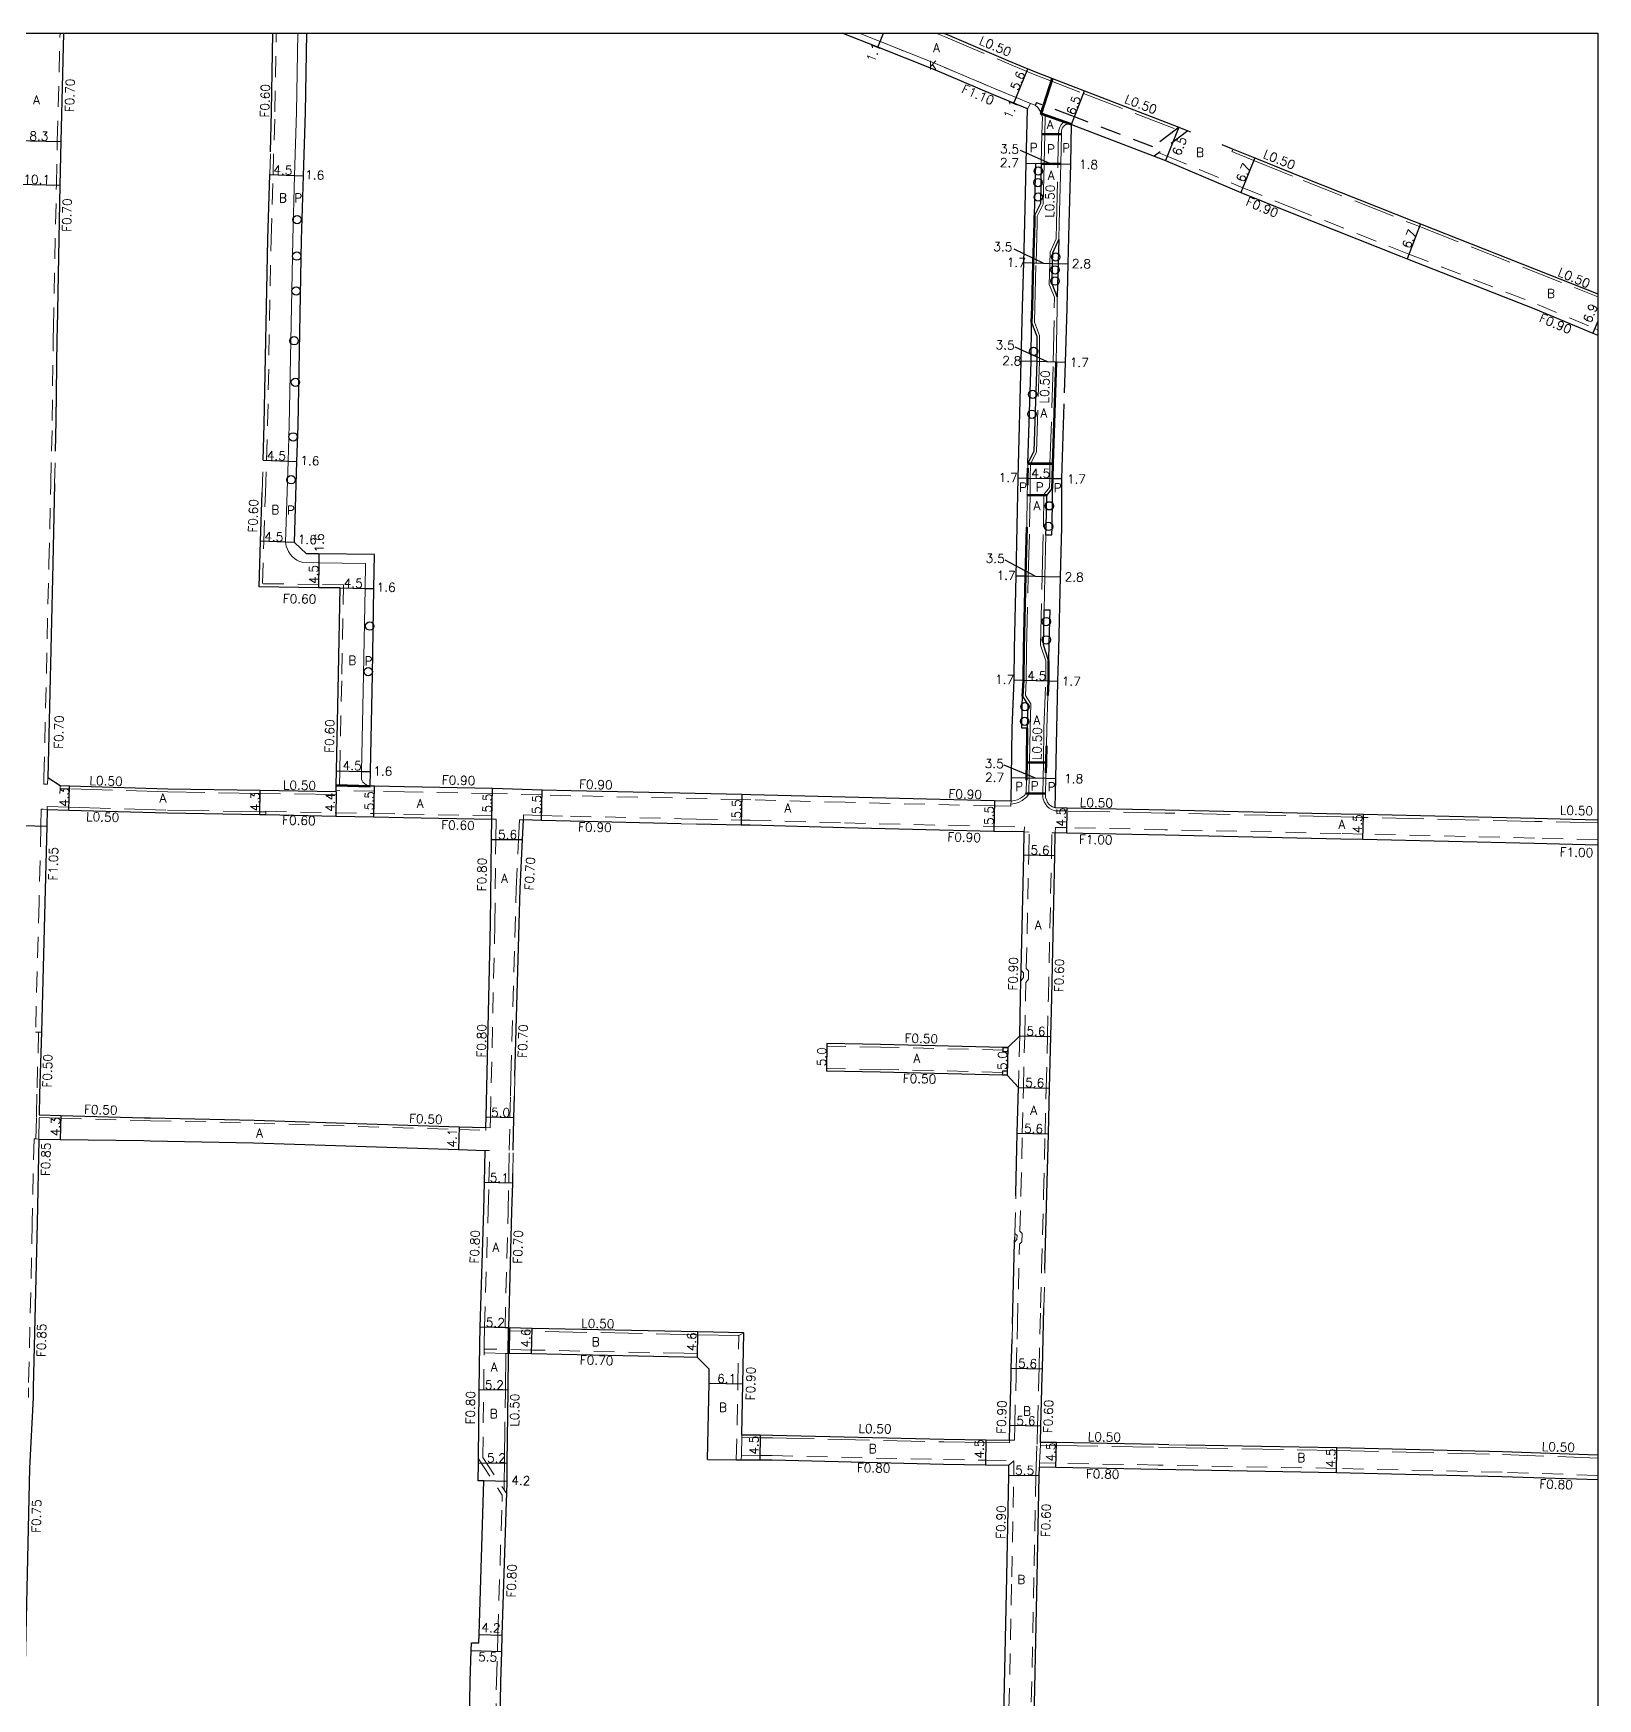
# Model space of a CAD drawing. Header units: metres. Extents: x -11200 to -10400, y -112200 to -111600.
# Drawn here: x -10681.9 to -10400, y -111900 to -111600 of the extents above; entities that cross this region are included whole.
import ezdxf

# ---------------------------------------------------------------- set-up
doc = ezdxf.new("R2010")
doc.units = ezdxf.units.M
doc.header["$LTSCALE"] = 2.5
for name, pattern in [('22320', [2.5, 1.5, -1]), ('2233000', [4, 3, -1]), ('51070', [2.5, 1.5, -1])]:
    doc.linetypes.add(name, pattern=pattern)
doc.layers.get('0').update_dxf_attribs({"color": 150, "lineweight": 50})
for name, color, linetype, lineweight in [('2101000', 177, 'Continuous', 30), ('2101001', 1, 'Continuous', 30), ('2213000', 6, 'Continuous', 9), ('2227000', 3, 'Continuous', 50), ('2232000', 4, '22320', 9), ('2233000', 62, '2233000', 9), ('9201100', 215, 'Continuous', 30), ('9202200', 155, 'Continuous', 60), ('9203500', 155, 'Continuous', 30)]:
    doc.layers.add(name, color=color, linetype=linetype, lineweight=lineweight)
for name, color, linetype in [('2235000', 7, 'Continuous'), ('2236100', 96, 'Continuous'), ('2238000', 11, 'Continuous'), ('5107000', 24, '51070'), ('9201500', 222, 'Continuous'), ('9201600', 215, 'Continuous'), ('9202100', 82, 'Continuous'), ('999', 7, 'Continuous')]:
    doc.layers.add(name, color=color, linetype=linetype)
doc.styles.add('Dm_Anotation', font='txt.shx', dxfattribs={"bigfont": 'pscdm.shx'})

# ---------------------------------------------------------------- blocks, each defined once
blk = doc.blocks.new('223800')
at = {"color": 0, "linetype": 'Continuous'}
blk.add_circle((0, 0), 0.75, dxfattribs=at)

msp = doc.modelspace()

# ---------------------------------------------------------------- linework, layer by layer
at = {"layer": '2101000'}
for points in [[(-10677.96, -111675.28), (-10677.83, -111669.78), (-10677.65, -111654.87), (-10677.61, -111653.16), (-10677.08, -111627.33), (-10676.92, -111619.51), (-10676.42, -111600)], [(-10639.21, -111621.35), (-10639, -111614.1), (-10638.76, -111600)], [(-10634.89, -111691.71), (-10634.42, -111677.11), (-10634.22, -111670.63), (-10633.58, -111637.21), (-10633.24, -111625.65), (-10632.9, -111614.24), (-10632.66, -111600)], [(-10502.76, -111613.61), (-10505.24, -111612.58), (-10508.92, -111611.06), (-10519.77, -111606.46), (-10529.72, -111602.51), (-10536.14, -111600)], [(-10517.9, -111600), (-10517.27, -111600.24), (-10506.33, -111604.88), (-10502.68, -111606.39), (-10500.12, -111607.45), (-10492.49, -111610.38), (-10475.47, -111616.91), (-10473.85, -111617.57), (-10473.37, -111617.76)], [(-10505.73, -111738.33), (-10505.66, -111734.08), (-10505.5, -111725.13), (-10505.18, -111716.53), (-10505.13, -111710.81), (-10504.81, -111697.7), (-10504.6, -111688.87), (-10504.46, -111680.1), (-10503.91, -111659.07), (-10503.64, -111649.29), (-10503.42, -111641.31), (-10503.23, -111634.12), (-10502.98, -111623.38), (-10502.76, -111613.61)], [(-10496.08, -111664.77), (-10495.91, -111659.29), (-10495.64, -111649.51), (-10495.43, -111641.53), (-10495.23, -111634.32), (-10494.98, -111623.56), (-10494.82, -111616.45)], [(-10494.82, -111616.45), (-10479.94, -111622.16), (-10477.91, -111622.94), (-10464.31, -111628.65), (-10455.38, -111632.25), (-10435.57, -111640.13), (-10434.36, -111640.6), (-10411.2, -111649.69), (-10400.88, -111654), (-10400, -111654.37)], [(-10467.75, -111620.03), (-10465.72, -111620.85), (-10461.8, -111622.43), (-10452.9, -111626.03), (-10433.2, -111633.86), (-10431.93, -111634.35), (-10400, -111646.93)], [(-10640.52, -111676.92), (-10640.31, -111670.48), (-10639.68, -111637.06), (-10639.34, -111625.46)], [(-10497.75, -111739.54), (-10497.66, -111734.22), (-10497.5, -111725.31), (-10497.28, -111716.74), (-10497.13, -111711.01), (-10496.82, -111697.89), (-10496.6, -111689.03), (-10496.56, -111680.22), (-10496.14, -111666.77)], [(-10678.1, -111681.1), (-10678.43, -111695.58), (-10679.33, -111734.09)], [(-10627.37, -111736.65), (-10627.36, -111736.36), (-10627.35, -111735.46), (-10627.29, -111732.88), (-10626.94, -111715.4), (-10626.66, -111699.92), (-10630.55, -111699.87), (-10641.25, -111699.73), (-10640.99, -111691.51), (-10640.71, -111682.74)], [(-10632.68, -111693.74), (-10634.89, -111691.71)], [(-10621.24, -111735.61), (-10621.2, -111733), (-10620.84, -111715.52), (-10620.57, -111700.03), (-10620.46, -111693.9), (-10630.47, -111693.77), (-10632.68, -111693.74)], [(-10677.07, -111735.57), (-10679.33, -111734.09)], [(-10627.37, -111736.65), (-10641.03, -111736.42), (-10657.68, -111736.15), (-10675.4, -111735.62), (-10677.07, -111735.57)], [(-10505.73, -111738.33), (-10508.73, -111738.28), (-10535.6, -111737.63), (-10552.6, -111737.16), (-10554.25, -111737.12), (-10585.03, -111736.44), (-10590.24, -111736.31), (-10599.17, -111736.05), (-10615.03, -111735.76), (-10620.42, -111735.63), (-10621.24, -111735.61)], [(-10679.46, -111739.8), (-10679.53, -111742.81), (-10679.84, -111756.56), (-10680.49, -111779.96), (-10680.8, -111791.09), (-10680.87, -111794.83)], [(-10679.46, -111739.8), (-10675.53, -111739.92), (-10657.75, -111740.45), (-10641.11, -111740.72), (-10640.04, -111740.75), (-10627.44, -111741.05), (-10620.56, -111741.13), (-10615.25, -111741.26), (-10599.3, -111741.55)], [(-10400, -111741.73), (-10411.34, -111741.47), (-10442.2, -111740.74), (-10446.21, -111740.64), (-10477.94, -111739.96), (-10495.6, -111739.59), (-10497.75, -111739.54)], [(-10600.4, -111797.13), (-10600.35, -111795.26), (-10599.57, -111760.38), (-10599.38, -111745.24), (-10599.3, -111741.55)], [(-10595.15, -111787.86), (-10594.21, -111754.14), (-10593.78, -111745.24), (-10593.61, -111741.71)], [(-10565.18, -111742.38), (-10585.16, -111741.93), (-10590.37, -111741.81), (-10593.61, -111741.71)], [(-10503.34, -111743.87), (-10508.81, -111743.78), (-10535.74, -111743.13), (-10552.75, -111742.66), (-10554.37, -111742.62), (-10562.42, -111742.44)], [(-10504.17, -111780.6), (-10504, -111773.58), (-10503.94, -111770.69), (-10503.89, -111768.8), (-10503.44, -111747.98), (-10503.34, -111743.87)], [(-10499.62, -111822.68), (-10499.26, -111809.11), (-10499, -111798.26), (-10498.8, -111790.01), (-10498.57, -111780.73), (-10498.4, -111773.71), (-10497.84, -111748.11), (-10497.75, -111744.04)], [(-10400, -111746.24), (-10411.45, -111745.97), (-10442.3, -111745.24), (-10446.32, -111745.14), (-10478.03, -111744.46), (-10495.7, -111744.09), (-10497.75, -111744.04)], [(-10506.32, -111782.69), (-10507.12, -111782.67), (-10529.23, -111782.13), (-10538.92, -111781.98)], [(-10506.32, -111782.69), (-10504.17, -111780.6)], [(-10506.44, -111787.69), (-10507.24, -111787.67), (-10529.33, -111787.13), (-10539, -111786.98)], [(-10506.44, -111787.69), (-10504.4, -111789.88)], [(-10595.45, -111801.18), (-10595.35, -111795.34), (-10595.24, -111791.4)], [(-10504.87, -111809.43), (-10504.86, -111808.97), (-10504.6, -111798.13), (-10504.4, -111789.88)], [(-10680.87, -111794.83), (-10676.99, -111794.94), (-10661.9, -111795.36), (-10660.83, -111795.38), (-10642.13, -111795.8), (-10605.18, -111796.98), (-10600.4, -111797.13)], [(-10680.96, -111799.18), (-10681.27, -111814.34), (-10681.95, -111844.01), (-10681.98, -111845.74), (-10682.6, -111858.45), (-10683.62, -111904.61), (-10683.94, -111922.82), (-10684.31, -111943.53), (-10685.24, -111974.1), (-10685.25, -111974.41), (-10685.31, -111978.21), (-10685.35, -111981.11)], [(-10680.96, -111799.18), (-10677.11, -111799.24), (-10662.01, -111799.46), (-10660.88, -111799.48), (-10642.27, -111799.89), (-10605.31, -111801.08), (-10600.5, -111801.23)], [(-10601.76, -111860.74), (-10601.73, -111857.59), (-10601.72, -111856.8), (-10601.57, -111844.36), (-10601.47, -111836.14), (-10601.41, -111833.06), (-10600.77, -111811.98), (-10600.64, -111806.99), (-10600.5, -111801.23)], [(-10596.21, -111833.21), (-10595.68, -111812.23), (-10595.54, -111807.13), (-10595.51, -111805.42)], [(-10505.48, -111832.45), (-10505.09, -111817.77), (-10505.07, -111816.91)], [(-10500.43, -111853.82), (-10500.38, -111850.9), (-10500.12, -111841.92), (-10500.09, -111840.58), (-10499.8, -111829.61)], [(-10553.88, -111834.11), (-10562.16, -111833.93), (-10592.05, -111833.3), (-10596.21, -111833.21)], [(-10554.25, -111852.46), (-10554.06, -111843.29), (-10553.88, -111834.11)], [(-10506.03, -111853.42), (-10505.97, -111850.79), (-10505.72, -111841.77), (-10505.68, -111840.44), (-10505.55, -111835.24)], [(-10599.42, -111983.33), (-10599.38, -111979.73), (-10599.21, -111965.27), (-10599.01, -111957.85), (-10598.86, -111952.51), (-10598.25, -111929.65), (-10597.68, -111896.99), (-10597.51, -111891.5), (-10597.42, -111888.55), (-10596.67, -111864.49), (-10596.63, -111863.1), (-10596.56, -111860.87), (-10596.53, -111857.63), (-10596.37, -111844.42), (-10596.29, -111837.81)], [(-10560.44, -111856.91), (-10560.16, -111843.17), (-10560.11, -111840.63), (-10562.26, -111838.53), (-10564.69, -111838.48), (-10592.14, -111837.89), (-10596.29, -111837.81)], [(-10554.25, -111852.46), (-10550.97, -111852.48), (-10548.72, -111852.5), (-10517.81, -111853.23), (-10510.27, -111853.35), (-10506.03, -111853.42)], [(-10477.31, -111854.25), (-10479.15, -111854.21), (-10497.55, -111853.87), (-10500.43, -111853.82)], [(-10400, -111856.15), (-10417.16, -111855.52), (-10447.01, -111854.82), (-10474.14, -111854.31)], [(-10560.44, -111856.91), (-10555.24, -111856.95), (-10554.34, -111856.96), (-10551, -111856.98), (-10548.79, -111857), (-10517.9, -111857.73), (-10510.35, -111857.85), (-10506.11, -111857.92)], [(-10508.05, -111947.75), (-10507.51, -111924.71), (-10507.26, -111914.35), (-10506.51, -111878.05), (-10506.15, -111859.71), (-10506.11, -111857.92)], [(-10601.66, -111889.92), (-10601.61, -111888.42), (-10600.76, -111860.74), (-10601.76, -111860.74)], [(-10501.66, -111909.49), (-10501.01, -111878.16), (-10500.65, -111859.81), (-10500.62, -111858.32)], [(-10400, -111860.57), (-10417.25, -111860.02), (-10447.08, -111859.31), (-10479.25, -111858.71), (-10497.64, -111858.37), (-10500.62, -111858.32)], [(-10604.92, -111983.24), (-10604.88, -111979.67), (-10604.71, -111965.18), (-10604.51, -111957.7), (-10604.44, -111955.21), (-10604.36, -111952.36), (-10603.74, -111929.51), (-10603.18, -111896.87), (-10603, -111891.33), (-10602.96, -111889.94), (-10601.66, -111889.92)]]:
    msp.add_lwpolyline(points, dxfattribs=at)
at = {"layer": '2101001'}
msp.add_lwpolyline([(-10538.92, -111781.98), (-10538.93, -111782.48), (-10538.99, -111786.48), (-10539, -111786.98)], dxfattribs=at)
at = {"layer": '2213000'}
for points in [[(-10621.24, -111735.61), (-10621.62, -111735.51), (-10621.93, -111735.36), (-10622.27, -111735.16), (-10622.54, -111734.91), (-10622.69, -111734.66), (-10622.82, -111734.35), (-10622.8, -111732.97), (-10622.44, -111715.49), (-10622.16, -111700), (-10622.08, -111695.48), (-10630.49, -111695.37), (-10633.39, -111695.33), (-10634.06, -111695.11), (-10634.43, -111694.92), (-10634.87, -111694.62), (-10635.28, -111694.26), (-10635.62, -111693.85), (-10635.94, -111693.37), (-10636.15, -111692.95), (-10636.38, -111692.38), (-10636.49, -111691.66), (-10636.02, -111677.06), (-10635.82, -111670.59), (-10635.18, -111637.17), (-10634.84, -111625.6), (-10634.5, -111614.21), (-10634.26, -111600)], [(-10533.12, -111600), (-10529.32, -111601.48), (-10519.36, -111605.44), (-10508.49, -111610.04), (-10504.82, -111611.56), (-10502.21, -111612.64), (-10501.38, -111612.96), (-10500.91, -111613.39), (-10500.65, -111613.7), (-10500.45, -111614.07), (-10500.31, -111614.42), (-10500.28, -111614.5), (-10500.09, -111615.13), (-10500.16, -111618.12), (-10500.28, -111623.44), (-10500.45, -111630.66), (-10501.5, -111632.81)], [(-10497.61, -111659.24), (-10497.44, -111649.46), (-10497.39, -111647.45), (-10498.33, -111645.13), (-10498.23, -111641.45), (-10498.17, -111639.53), (-10497.11, -111637.12), (-10497.03, -111634.28), (-10496.78, -111623.52), (-10496.66, -111618.14), (-10496.65, -111617.56), (-10496.49, -111617.09), (-10496.34, -111616.84), (-10496.12, -111616.6), (-10495.87, -111616.45), (-10495.51, -111616.35), (-10495.21, -111616.35), (-10494.82, -111616.45)], [(-10502.73, -111678.34), (-10502.71, -111677.5), (-10501.65, -111675.28), (-10501.11, -111659.15), (-10501.08, -111654.54), (-10502.02, -111652.11)], [(-10502.91, -111688.98), (-10502.9, -111688.9), (-10502.81, -111683.21), (-10502.78, -111681.37)], [(-10498.98, -111712.96), (-10499.91, -111710.14), (-10499.76, -111703.84), (-10499.62, -111697.82), (-10499.44, -111690.39), (-10499.4, -111688.97), (-10499.31, -111683.28), (-10498.29, -111681.97)], [(-10502.8, -111725.19), (-10502.69, -111720.95), (-10503.65, -111719.39)], [(-10499.36, -111728.33), (-10499.3, -111725.27), (-10499.08, -111719.31)], [(-10505.73, -111738.33), (-10505.13, -111738.23), (-10504.56, -111738.1), (-10504.02, -111737.81), (-10503.33, -111737.28), (-10503.04, -111736.86), (-10503, -111736.51), (-10502.97, -111734.54)], [(-10497.75, -111739.54), (-10498.24, -111739.36), (-10498.54, -111739.16), (-10498.84, -111738.91), (-10499.13, -111738.54), (-10499.3, -111738.22), (-10499.52, -111737.65), (-10499.51, -111736.93), (-10499.46, -111734.19), (-10499.44, -111733.24)]]:
    msp.add_lwpolyline(points, dxfattribs=at)
at = {"layer": '2227000'}
for points in [[(-10502.02, -111652.11), (-10501.94, -111649.34), (-10501.72, -111641.36), (-10501.53, -111634.16), (-10501.5, -111632.81)], [(-10498.29, -111681.97), (-10498.26, -111680.2), (-10498.21, -111677.5), (-10497.61, -111659.24)], [(-10502.78, -111681.37), (-10502.76, -111680.12), (-10502.73, -111678.34)], [(-10503.65, -111719.39), (-10503.48, -111716.58), (-10503.43, -111710.86), (-10503.12, -111697.74), (-10502.91, -111688.98)], [(-10499.08, -111719.31), (-10498.98, -111716.69), (-10498.98, -111712.96)], [(-10502.97, -111734.54), (-10502.96, -111734.13), (-10502.91, -111731.27), (-10502.8, -111725.19)], [(-10499.44, -111733.24), (-10499.41, -111731.36), (-10499.36, -111728.33)]]:
    msp.add_lwpolyline(points, dxfattribs=at)
at = {"layer": '2232000'}
for points in [[(-10680.03, -111734.07), (-10679.13, -111695.56), (-10678.79, -111681.08), (-10678.66, -111675.27), (-10678.53, -111669.77), (-10678.35, -111654.86), (-10678.31, -111653.14), (-10677.78, -111627.31), (-10677.62, -111619.49), (-10677.12, -111600)], [(-10626.75, -111735.47), (-10626.75, -111735.47), (-10626.69, -111732.89), (-10626.34, -111715.42), (-10626.05, -111699.33), (-10630.54, -111699.27), (-10640.63, -111699.14), (-10640.39, -111691.53), (-10640.11, -111682.76), (-10639.92, -111676.93), (-10639.71, -111670.49), (-10639.08, -111637.07), (-10638.74, -111625.48), (-10638.4, -111614.12), (-10638.16, -111600)], [(-10502.21, -111612.64), (-10504.82, -111611.56), (-10508.49, -111610.04), (-10519.36, -111605.44), (-10529.32, -111601.48), (-10533.12, -111600)], [(-10502.76, -111613.61), (-10502.21, -111612.64)], [(-10639.34, -111625.46), (-10639.21, -111621.35)], [(-10479.09, -111621.52), (-10477.57, -111622.11), (-10463.97, -111627.81), (-10455.05, -111631.42), (-10435.24, -111639.29), (-10434.03, -111639.76), (-10410.87, -111648.85), (-10400.53, -111653.17), (-10400, -111653.39)], [(-10678.1, -111681.1), (-10677.96, -111675.28)], [(-10640.71, -111682.74), (-10640.52, -111676.92)], [(-10680.06, -111735.24), (-10680.04, -111734.35), (-10680.03, -111734.07)], [(-10680.06, -111735.24), (-10679.36, -111735.25), (-10679.33, -111734.09)], [(-10505.75, -111739.23), (-10508.75, -111739.18), (-10535.62, -111738.53), (-10552.63, -111738.06), (-10554.27, -111738.02), (-10585.05, -111737.34), (-10590.26, -111737.21), (-10599.19, -111736.95), (-10615.05, -111736.66), (-10620.44, -111736.53), (-10627.36, -111736.36)], [(-10621.24, -111735.61), (-10626.75, -111735.47), (-10627.35, -111735.46)], [(-10680.51, -111739.78), (-10680.58, -111742.78), (-10680.89, -111756.53), (-10681.54, -111779.93)], [(-10679.46, -111739.8), (-10680.16, -111739.78), (-10680.51, -111739.78)], [(-10640.04, -111740.75), (-10640.03, -111740.25), (-10640.03, -111740.15)], [(-10640.03, -111740.15), (-10627.43, -111740.45), (-10620.54, -111740.53), (-10615.23, -111740.66), (-10599.29, -111740.95)], [(-10599.3, -111741.55), (-10599.29, -111740.95)], [(-10593.61, -111741.71), (-10593.58, -111740.81)], [(-10593.58, -111740.81), (-10590.34, -111740.91), (-10585.14, -111741.03), (-10565.16, -111741.48), (-10562.4, -111741.54), (-10554.35, -111741.72), (-10552.72, -111741.76), (-10535.72, -111742.23), (-10508.8, -111742.88), (-10503.33, -111742.97)], [(-10505.75, -111739.23), (-10505.74, -111738.84), (-10505.73, -111738.33)], [(-10599.6, -111797.15), (-10599.55, -111795.28), (-10598.77, -111760.39), (-10598.58, -111745.25), (-10598.5, -111741.56)], [(-10598.5, -111741.56), (-10599.3, -111741.55)], [(-10596.91, -111833.19), (-10596.38, -111812.21), (-10596.24, -111807.11), (-10596.21, -111805.41), (-10596.15, -111801.17), (-10596.05, -111795.32), (-10595.94, -111791.38), (-10595.85, -111787.85), (-10594.91, -111754.11), (-10594.48, -111745.2), (-10594.31, -111741.68)], [(-10593.61, -111741.71), (-10594.31, -111741.68)], [(-10562.42, -111742.44), (-10565.18, -111742.38)], [(-10503.34, -111743.87), (-10503.33, -111742.97)], [(-10502.45, -111743.89), (-10503.34, -111743.87)], [(-10502.99, -111768.45), (-10502.54, -111748), (-10502.45, -111743.89)], [(-10497.75, -111744.04), (-10497.73, -111743.04)], [(-10400, -111745.24), (-10411.42, -111744.97), (-10442.28, -111744.24), (-10446.29, -111744.14), (-10478.01, -111743.46), (-10495.68, -111743.09), (-10497.73, -111743.04)], [(-10501.03, -111853.81), (-10500.98, -111850.88), (-10500.72, -111841.9), (-10500.69, -111840.57), (-10500.4, -111829.59), (-10500.22, -111822.66), (-10499.86, -111809.1), (-10499.6, -111798.25), (-10499.4, -111790), (-10499.17, -111780.72), (-10499, -111773.7), (-10498.44, -111748.09), (-10498.35, -111744.03)], [(-10498.35, -111744.03), (-10497.75, -111744.04)], [(-10504.14, -111815.8), (-10503.97, -111809.45), (-10503.96, -111808.99), (-10503.7, -111798.15), (-10503.5, -111789.9), (-10503.27, -111780.62), (-10503.1, -111773.6), (-10503.04, -111770.99)], [(-10503.94, -111770.69), (-10503.49, -111770.07), (-10503.49, -111769.23), (-10503.89, -111768.8)], [(-10503.04, -111770.99), (-10502.59, -111770.36), (-10502.59, -111768.87), (-10502.99, -111768.45)], [(-10680.49, -111779.96), (-10680.99, -111779.94), (-10681.54, -111779.93)], [(-10680.99, -111779.94), (-10681.3, -111791.08), (-10681.37, -111794.82)], [(-10538.92, -111781.98), (-10538.93, -111782.48)], [(-10507.13, -111783.17), (-10529.24, -111782.63), (-10538.93, -111782.48)], [(-10504.17, -111780.6), (-10504.4, -111789.88)], [(-10595.24, -111791.4), (-10595.15, -111787.86)], [(-10538.99, -111786.48), (-10539, -111786.98)], [(-10507.23, -111787.17), (-10529.32, -111786.63), (-10538.99, -111786.48)], [(-10681.46, -111799.17), (-10681.38, -111795.33), (-10681.37, -111794.82)], [(-10680.96, -111799.18), (-10680.88, -111795.33)], [(-10680.88, -111795.33), (-10677, -111795.44), (-10661.91, -111795.86), (-10660.84, -111795.88), (-10642.14, -111796.3), (-10605.19, -111797.48), (-10600.41, -111797.63)], [(-10600.41, -111797.63), (-10600.4, -111797.13)], [(-10600.4, -111797.13), (-10599.6, -111797.15)], [(-10681.81, -111799.16), (-10682.12, -111814.32), (-10682.8, -111843.99), (-10682.83, -111845.72), (-10682.83, -111845.73)], [(-10680.96, -111799.18), (-10681.46, -111799.17), (-10681.81, -111799.16)], [(-10600.91, -111856.56), (-10600.77, -111844.37), (-10600.69, -111837.71), (-10600.68, -111837.01), (-10600.67, -111836.15), (-10600.61, -111833.08), (-10599.97, -111812), (-10599.84, -111807.01), (-10599.7, -111801.25)], [(-10599.7, -111801.25), (-10600.5, -111801.23)], [(-10595.51, -111805.42), (-10595.45, -111801.18)], [(-10505.07, -111816.91), (-10505.05, -111816.18), (-10504.87, -111809.43)], [(-10504.2, -111818.13), (-10503.78, -111817.68), (-10503.72, -111816.19), (-10504.14, -111815.8)], [(-10505.13, -111853.44), (-10505.07, -111850.81), (-10504.82, -111841.79), (-10504.79, -111840.46), (-10504.65, -111835.26), (-10504.58, -111832.47), (-10504.2, -111818.13)], [(-10505.09, -111817.77), (-10504.67, -111817.31), (-10504.63, -111816.57), (-10505.05, -111816.18)], [(-10499.8, -111829.61), (-10499.62, -111822.68)], [(-10596.21, -111833.21), (-10596.91, -111833.19)], [(-10505.55, -111835.24), (-10505.48, -111832.45)], [(-10555.24, -111856.95), (-10554.96, -111843.28), (-10554.79, -111834.59), (-10553.88, -111834.11)], [(-10596.29, -111837.81), (-10596.79, -111837.8), (-10600.69, -111837.71)], [(-10562.24, -111837.83), (-10564.67, -111837.78), (-10592.13, -111837.19), (-10600.68, -111837.01)], [(-10562.26, -111838.53), (-10562.24, -111837.83)], [(-10554.34, -111856.96), (-10554.32, -111856.16), (-10554.26, -111852.96), (-10554.25, -111852.46)], [(-10506.03, -111853.42), (-10505.13, -111853.44)], [(-10501.22, -111858.31), (-10501.22, -111858.18), (-10501.05, -111854.14), (-10501.03, -111853.81)], [(-10500.62, -111858.32), (-10500.59, -111857.52), (-10500.45, -111854.32), (-10500.43, -111853.82)], [(-10601.72, -111856.8), (-10597.44, -111863.32)], [(-10600.91, -111856.56), (-10597.11, -111862.37), (-10596.63, -111863.1)], [(-10554.32, -111856.16), (-10551, -111856.18), (-10548.78, -111856.2), (-10517.88, -111856.93), (-10510.33, -111857.05), (-10505.2, -111857.14), (-10506.11, -111857.92)], [(-10507.84, -111985.66), (-10507.79, -111982.99), (-10507.26, -111952.52), (-10507.23, -111951.36), (-10507.15, -111947.77), (-10506.61, -111924.73), (-10506.36, -111914.37), (-10505.61, -111878.07), (-10505.25, -111859.72), (-10505.2, -111857.14)], [(-10400, -111859.77), (-10417.23, -111859.22), (-10447.06, -111858.51), (-10479.24, -111857.91), (-10497.62, -111857.57), (-10500.59, -111857.52)], [(-10501.22, -111858.31), (-10501.25, -111859.8), (-10501.61, -111878.15), (-10502.26, -111909.48), (-10502.41, -111916.55), (-10502.61, -111924.83), (-10503.08, -111944.97)], [(-10599.42, -111983.33), (-10600.22, -111983.91), (-10600.18, -111979.73), (-10600.01, -111965.25), (-10599.81, -111957.83), (-10599.66, -111952.49), (-10599.04, -111929.63), (-10598.48, -111896.97), (-10598.31, -111891.48), (-10598.22, -111888.53), (-10597.47, -111864.46), (-10597.44, -111863.32)]]:
    msp.add_lwpolyline(points, dxfattribs=at)
at = {"layer": '2233000'}
for points in [[(-10519.29, -111600), (-10517.46, -111600.71), (-10506.53, -111605.34), (-10502.87, -111606.85), (-10500.31, -111607.91), (-10492.67, -111610.84), (-10475.94, -111617.27)], [(-10505.74, -111738.84), (-10505.03, -111738.72), (-10504.39, -111738.57), (-10503.75, -111738.23), (-10502.97, -111737.63), (-10502.55, -111737.04), (-10502.5, -111736.54), (-10502.46, -111734.14), (-10502.41, -111731.28), (-10502.3, -111725.2), (-10502.19, -111720.81), (-10503.14, -111719.26), (-10502.98, -111716.59), (-10502.93, -111710.86), (-10502.62, -111697.75), (-10502.4, -111688.91), (-10502.31, -111683.22), (-10502.26, -111680.13), (-10502.22, -111677.61), (-10501.16, -111675.4), (-10500.61, -111659.16), (-10500.58, -111654.45), (-10501.51, -111652.02), (-10501.44, -111649.35), (-10501.22, -111641.37), (-10501.03, -111634.18), (-10501, -111632.93), (-10499.95, -111630.78), (-10499.78, -111623.45), (-10499.66, -111618.13), (-10499.59, -111615.06), (-10499.72, -111614.64)], [(-10497.85, -111740.04), (-10498.46, -111739.81), (-10498.84, -111739.56), (-10499.2, -111739.26), (-10499.55, -111738.82), (-10499.76, -111738.43), (-10500.02, -111737.74), (-10500.01, -111736.92), (-10499.96, -111734.18), (-10499.91, -111731.35), (-10499.8, -111725.26), (-10499.48, -111716.68), (-10499.48, -111713.04), (-10500.41, -111710.21), (-10500.12, -111697.81), (-10499.9, -111688.96), (-10499.81, -111683.1), (-10498.79, -111681.79), (-10498.76, -111680.19), (-10498.71, -111677.49), (-10498.11, -111659.23), (-10497.94, -111649.45), (-10497.89, -111647.54), (-10498.83, -111645.22), (-10498.72, -111641.44), (-10498.67, -111639.42), (-10497.6, -111637.01), (-10497.53, -111634.26), (-10497.28, -111623.51), (-10497.16, -111618.13), (-10497.14, -111617.47), (-10496.94, -111616.88), (-10496.74, -111616.55), (-10496.44, -111616.2), (-10496.07, -111615.99)], [(-10465.72, -111620.85), (-10465.95, -111621.3), (-10461.99, -111622.9), (-10453.09, -111626.49), (-10433.38, -111634.32), (-10432.11, -111634.82), (-10400, -111647.47)], [(-10677.09, -111736.07), (-10677.07, -111735.57)], [(-10627.38, -111737.15), (-10641.04, -111736.92), (-10657.69, -111736.65), (-10675.42, -111736.12), (-10677.09, -111736.07)], [(-10627.38, -111737.15), (-10627.37, -111736.65)], [(-10679.46, -111739.8), (-10679.45, -111739.3)], [(-10679.45, -111739.3), (-10675.52, -111739.42), (-10657.74, -111739.95), (-10641.1, -111740.22), (-10640.03, -111740.25)], [(-10400, -111742.23), (-10411.35, -111741.97), (-10442.21, -111741.24), (-10446.22, -111741.14), (-10477.95, -111740.46), (-10495.62, -111740.09), (-10497.85, -111740.04)], [(-10596.22, -111833.71), (-10596.21, -111833.21)], [(-10554.79, -111834.59), (-10562.17, -111834.43), (-10592.06, -111833.8), (-10596.22, -111833.71)], [(-10597.11, -111862.37), (-10597.06, -111860.86), (-10597.03, -111857.62), (-10596.87, -111844.41), (-10596.79, -111837.8)], [(-10554.26, -111852.96), (-10550.98, -111852.98), (-10548.73, -111853), (-10517.82, -111853.73), (-10510.28, -111853.85), (-10506.03, -111853.92)], [(-10506.03, -111853.92), (-10506.03, -111853.42)], [(-10500.45, -111854.32), (-10497.56, -111854.37), (-10479.16, -111854.71), (-10477.32, -111854.75), (-10474.15, -111854.81), (-10447.02, -111855.32), (-10417.18, -111856.02), (-10400, -111856.65)], [(-10474.14, -111854.31), (-10477.31, -111854.25)]]:
    msp.add_lwpolyline(points, dxfattribs=at)
at = {"layer": '2235000'}
for points in [[(-10506.34, -111783.49), (-10507.14, -111783.47), (-10507.13, -111783.17), (-10507.12, -111782.67), (-10506.32, -111782.69)], [(-10506.44, -111787.69), (-10507.24, -111787.67), (-10507.23, -111787.17), (-10507.22, -111786.87), (-10506.42, -111786.89)]]:
    msp.add_lwpolyline(points, close=True, dxfattribs=at)
at = {"layer": '2236100'}
for points in [[(-10500.28, -111623.44), (-10500.45, -111630.66), (-10501.5, -111632.81), (-10501.44, -111630.42), (-10501.28, -111623.42), (-10500.28, -111623.44)], [(-10497.39, -111647.45), (-10498.33, -111645.13), (-10498.23, -111641.45), (-10498.17, -111639.53), (-10497.11, -111637.12)], [(-10502.71, -111677.5), (-10502.11, -111659.13), (-10502.02, -111652.11), (-10501.08, -111654.54), (-10501.11, -111659.15), (-10501.65, -111675.28)], [(-10499.44, -111690.39), (-10499.4, -111688.97), (-10499.31, -111683.28), (-10498.29, -111681.97), (-10498.32, -111683.63), (-10498.4, -111688.99), (-10498.44, -111690.42)], [(-10498.98, -111712.96), (-10499.91, -111710.14), (-10499.76, -111703.84), (-10498.76, -111703.86), (-10498.91, -111709.99)], [(-10502.8, -111725.19), (-10503.8, -111725.17), (-10503.7, -111721.22), (-10503.65, -111719.39), (-10502.69, -111720.95)]]:
    msp.add_lwpolyline(points, close=True, dxfattribs=at)
at = {"layer": '5107000'}
for points in [[(-10475.47, -111616.91), (-10475.94, -111617.27), (-10480.18, -111620.46), (-10494.28, -111615.05), (-10501.12, -111612.53), (-10501.38, -111612.96)], [(-10494.82, -111616.45), (-10495.31, -111616.26), (-10496.07, -111615.99), (-10499.72, -111614.64), (-10500.31, -111614.42)], [(-10473.85, -111617.57), (-10479.09, -111621.52), (-10479.94, -111622.16)]]:
    msp.add_lwpolyline(points, dxfattribs=at)
at = {"layer": '9201100'}
for points in [[(-10529.32, -111601.48), (-10528.73, -111600)], [(-10529.72, -111602.51), (-10529.32, -111601.48)], [(-10504.82, -111611.56), (-10502.68, -111606.39)], [(-10505.24, -111612.58), (-10504.82, -111611.56)], [(-10494.82, -111616.45), (-10492.49, -111610.38)], [(-10475.47, -111616.91), (-10477.91, -111622.94)], [(-10685.21, -111619.33), (-10676.92, -111619.51)], [(-10502.98, -111623.38), (-10500.28, -111623.44)], [(-10500.28, -111623.44), (-10496.78, -111623.52)], [(-10496.78, -111623.52), (-10494.98, -111623.56)], [(-10461.8, -111622.43), (-10464.31, -111628.65)], [(-10639.34, -111625.46), (-10634.84, -111625.6)], [(-10634.84, -111625.6), (-10633.24, -111625.65)], [(-10687.18, -111627.11), (-10677.08, -111627.33)], [(-10431.93, -111634.35), (-10434.36, -111640.6)], [(-10503.42, -111641.31), (-10501.72, -111641.36)], [(-10501.72, -111641.36), (-10498.23, -111641.45)], [(-10498.23, -111641.45), (-10495.43, -111641.53)], [(-10400, -111651.84), (-10400.88, -111654)], [(-10501.11, -111659.15), (-10503.91, -111659.07)], [(-10497.61, -111659.24), (-10501.11, -111659.15)], [(-10495.91, -111659.29), (-10497.61, -111659.24)], [(-10640.52, -111676.92), (-10636.02, -111677.06)], [(-10636.02, -111677.06), (-10634.42, -111677.11)], [(-10504.46, -111680.1), (-10502.76, -111680.12)], [(-10502.76, -111680.12), (-10498.26, -111680.2)], [(-10498.26, -111680.2), (-10496.56, -111680.22)], [(-10636.49, -111691.66), (-10640.99, -111691.51)], [(-10634.89, -111691.71), (-10636.49, -111691.66)], [(-10630.49, -111695.37), (-10630.55, -111699.87)], [(-10630.47, -111693.77), (-10630.49, -111695.37)], [(-10504.81, -111697.7), (-10503.12, -111697.74)], [(-10503.12, -111697.74), (-10499.62, -111697.82)], [(-10499.62, -111697.82), (-10496.82, -111697.89)], [(-10626.66, -111699.92), (-10622.16, -111700)], [(-10622.16, -111700), (-10620.57, -111700.03)], [(-10503.48, -111716.58), (-10505.18, -111716.53)], [(-10498.98, -111716.69), (-10503.48, -111716.58)], [(-10497.28, -111716.74), (-10498.98, -111716.69)], [(-10627.29, -111732.88), (-10622.8, -111732.97)], [(-10622.8, -111732.97), (-10621.2, -111733)], [(-10505.66, -111734.08), (-10502.96, -111734.13)], [(-10502.96, -111734.13), (-10499.46, -111734.19)], [(-10499.46, -111734.19), (-10497.66, -111734.22)], [(-10675.53, -111739.92), (-10675.4, -111735.62)], [(-10641.11, -111740.72), (-10641.03, -111736.42)], [(-10627.37, -111736.65), (-10627.44, -111741.05)], [(-10620.56, -111741.13), (-10620.42, -111735.63)], [(-10599.3, -111741.55), (-10599.17, -111736.05)], [(-10590.37, -111741.81), (-10590.24, -111736.31)], [(-10554.25, -111737.12), (-10554.37, -111742.62)], [(-10508.73, -111738.28), (-10508.81, -111743.78)], [(-10495.7, -111744.09), (-10495.6, -111739.59)], [(-10442.3, -111745.24), (-10442.2, -111740.74)], [(-10688.13, -111742.57), (-10679.53, -111742.81)], [(-10599.38, -111745.24), (-10593.78, -111745.24)], [(-10503.44, -111747.98), (-10497.84, -111748.11)], [(-10538.92, -111781.98), (-10539, -111786.98)], [(-10506.32, -111782.69), (-10506.44, -111787.69)], [(-10504.17, -111780.6), (-10498.57, -111780.73)], [(-10504.4, -111789.88), (-10498.8, -111790.01)], [(-10676.99, -111794.94), (-10677.11, -111799.24)], [(-10605.18, -111796.98), (-10605.31, -111801.08)], [(-10595.35, -111795.34), (-10600.35, -111795.26)], [(-10504.6, -111798.13), (-10499, -111798.26)], [(-10595.54, -111807.13), (-10600.64, -111806.99)], [(-10596.21, -111833.21), (-10601.41, -111833.06)], [(-10592.14, -111837.89), (-10592.05, -111833.3)], [(-10562.26, -111838.53), (-10562.16, -111833.93)], [(-10505.68, -111840.44), (-10500.09, -111840.58)], [(-10596.37, -111844.42), (-10601.57, -111844.36)], [(-10560.16, -111843.17), (-10554.06, -111843.29)], [(-10500.38, -111850.9), (-10505.97, -111850.79)], [(-10550.97, -111852.48), (-10551, -111856.98)], [(-10510.27, -111853.35), (-10510.35, -111857.85)], [(-10497.64, -111858.37), (-10497.55, -111853.87)], [(-10447.08, -111859.31), (-10447.01, -111854.82)], [(-10596.53, -111857.63), (-10601.73, -111857.59)], [(-10596.56, -111860.87), (-10600.76, -111860.74)], [(-10506.15, -111859.71), (-10500.65, -111859.81)], [(-10601.61, -111888.42), (-10597.42, -111888.55)], [(-10603, -111891.33), (-10597.51, -111891.5)]]:
    msp.add_lwpolyline(points, dxfattribs=at)
at = {"layer": '9201600'}
for points in [[(-10498.71, -111623.48), (-10504.03, -111621.11)], [(-10499.94, -111641.41), (-10505.18, -111638.86)], [(-10499.15, -111659.2), (-10504.98, -111656.53)], [(-10501.4, -111697.78), (-10506.76, -111694.89)], [(-10501.35, -111734.16), (-10506.94, -111731.85)]]:
    msp.add_lwpolyline(points, dxfattribs=at)
at = {"layer": '9202200'}
for points in [[(-10494.82, -111616.45), (-10500.28, -111614.5), (-10498.28, -111608.15)], [(-10500.16, -111618.12), (-10496.66, -111618.14)], [(-10500.28, -111623.44), (-10496.78, -111623.52)], [(-10502.71, -111677.5), (-10498.21, -111677.5)], [(-10499.31, -111683.28), (-10502.81, -111683.21)], [(-10502.91, -111731.27), (-10499.41, -111731.36)], [(-10627.35, -111735.46), (-10621.24, -111735.61)], [(-10503.04, -111736.86), (-10499.51, -111736.93)], [(-10596.21, -111833.21), (-10596.29, -111837.81)]]:
    msp.add_lwpolyline(points, dxfattribs=at)
at = {"layer": '999'}
msp.add_lwpolyline([(-11200, -111600), (-10400, -111600), (-10400, -112200), (-11200, -112200)], close=True, dxfattribs=at)

# ---------------------------------------------------------------- block references
at = {"layer": '2238000'}
for p in [(-10500.88, -111626.89), (-10500.83, -111624.81), (-10500.83, -111629.49), (-10634.39, -111633.57), (-10634.45, -111640.14), (-10497.8, -111642.61), (-10497.69, -111640.3), (-10497.78, -111644.63), (-10634.58, -111646.42), (-10634.93, -111655.38), (-10501.66, -111657.3), (-10634.69, -111662.87), (-10501.83, -111665.04), (-10501.98, -111668.61), (-10635.11, -111672.7), (-10635.47, -111680.42), (-10498.83, -111685.12), (-10498.96, -111688.84), (-10621.31, -111706.78), (-10499.38, -111705.96), (-10499.38, -111709.26), (-10621.58, -111714.99), (-10503.23, -111721.29), (-10503.28, -111723.94)]:
    msp.add_blockref('223800', p, dxfattribs=at)

# ---------------------------------------------------------------- texts
at = {"layer": '9201500', "style": 'Dm_Anotation'}
for s, rotation, p in [('1.1', 68.6782, (-10530.39, -111605.36)), ('5.6', 67.5322, (-10504.45, -111610.42)), ('6.5', 68.9855, (-10494.32, -111614.87)), ('1.1', 67.5337, (-10505.68, -111615.57)), ('8.3', 358.7709, (-10682.66, -111619.28)), ('3.5', 358.6829, (-10507.72, -111621.6)), ('6.5', 68.0159, (-10475.26, -111622.2)), ('4.5', 358.2907, (-10638.68, -111625.38)), ('2.7', 358.6829, (-10507.75, -111624.07)), ('1.8', 358.668, (-10493.5, -111624.4)), ('6.7', 68.0124, (-10463.75, -111626.99)), ('10.1', 358.7709, (-10683.73, -111627.08)), ('1.6', 358.2907, (-10632.95, -111626.27)), ('6.7', 68.7786, (-10433.82, -111638.93)), ('3.5', 358.4403, (-10508.94, -111639.2)), ('1.7', 358.4403, (-10506.52, -111642.04)), ('2.8', 358.4403, (-10494.78, -111642.26)), ('6.9', 67.8395, (-10401.22, -111652.31)), ('3.5', 358.4293, (-10508.53, -111656.91)), ('2.8', 358.4293, (-10507.33, -111659.74)), ('1.7', 358.4293, (-10495.17, -111660.04)), ('4.5', 358.166, (-10639.87, -111676.84)), ('1.6', 358.166, (-10633.83, -111677.73)), ('1.7', 359.0746, (-10507.97, -111680.8)), ('4.5', 359.0746, (-10502.11, -111680.04)), ('1.7', 359.0746, (-10495.66, -111681.06)), ('4.5', 358.166, (-10640.33, -111691.43)), ('1.6', 358.166, (-10634.3, -111691.93)), ('1.6', 89.2481, (-10629.63, -111693.53)), ('4.5', 89.2481, (-10630.64, -111699.22)), ('3.5', 358.6268, (-10510.31, -111695.35)), ('4.5', 358.9714, (-10626.01, -111699.83)), ('1.6', 358.9714, (-10620.07, -111700.55)), ('1.7', 358.6268, (-10508.35, -111698.41)), ('2.8', 358.6268, (-10496.09, -111698.71)), ('1.7', 358.508, (-10508.64, -111717.15)), ('4.5', 358.508, (-10502.83, -111716.49)), ('1.7', 358.508, (-10496.59, -111717.48)), ('4.5', 358.8452, (-10626.21, -111732.68)), ('3.5', 359.0018, (-10510.47, -111732.33)), ('1.6', 358.8452, (-10620.69, -111733.67)), ('2.7', 359.0018, (-10510.42, -111734.8)), ('1.8', 359.0018, (-10496.17, -111735.05)), ('4.3', 88.2971, (-10675.62, -111739.36)), ('4.3', 89.0465, (-10641.2, -111740.17)), ('4.4', 89.0416, (-10627.67, -111740.26)), ('5.5', 88.581, (-10620.63, -111739.98)), ('5.5', 88.6285, (-10599.37, -111740.39)), ('5.5', 88.6271, (-10590.44, -111740.66)), ('5.5', 88.6797, (-10554.45, -111741.46)), ('5.5', 89.1229, (-10508.9, -111742.63)), ('4.5', 88.789, (-10495.95, -111742.95)), ('4.5', 88.6311, (-10442.53, -111744.13)), ('5.6', 358.7374, (-10502.23, -111747.91)), ('5.6', 358.6076, (-10502.97, -111780.53)), ('5.0', 89.103, (-10539.08, -111786.08)), ('5.0', 88.6161, (-10506.52, -111786.78)), ('5.6', 358.6183, (-10503.19, -111789.81)), ('5.0', 359.1319, (-10599.45, -111795.18)), ('4.3', 88.4044, (-10677.19, -111798.68)), ('4.1', 88.1695, (-10605.7, -111800.75)), ('5.6', 358.6053, (-10503.4, -111798.06)), ('5.1', 358.4775, (-10599.69, -111806.92)), ('5.2', 358.3453, (-10600.4, -111832.99)), ('4.6', 88.7788, (-10592.43, -111836.77)), ('4.6', 88.7788, (-10562.54, -111837.43)), ('5.6', 358.5005, (-10504.48, -111840.37)), ('5.2', 359.32, (-10600.57, -111844.27)), ('6.1', 358.8573, (-10558.71, -111843.1)), ('5.6', 358.8767, (-10504.77, -111850.71)), ('4.5', 89.5812, (-10551.28, -111856.07)), ('4.5', 89.0499, (-10510.67, -111856.74)), ('4.5', 88.9482, (-10497.8, -111857.3)), ('5.2', 359.5895, (-10600.19, -111857.43)), ('4.5', 89.1616, (-10447.34, -111858.39)), ('4.2', 358.2267, (-10595.82, -111861.44)), ('5.5', 358.8771, (-10505, -111859.63)), ('4.2', 358.2267, (-10601.2, -111887.97)), ('5.5', 358.2267, (-10601.79, -111893.23))]:
    msp.add_text(s, height=1.6, rotation=rotation, dxfattribs=at).set_placement(p)
msp.add_text('5.6', height=1.6, dxfattribs=at).set_placement((-10598.18, -111745.14))
at = {"layer": '9202100', "style": 'Dm_Anotation'}
for s, p in [('A', (-10519.78, -111603.4)), ('K', (-10520.51, -111606.53)), ('A', (-10681.97, -111612.79)), ('A', (-10499.3, -111617.23)), ('P', (-10502.35, -111621.41)), ('P', (-10499.27, -111621.65)), ('P', (-10496.52, -111621.45)), ('B', (-10472.41, -111622.26)), ('A', (-10499.1, -111626.38)), ('B', (-10637.69, -111630.45)), ('P', (-10634.93, -111630.47)), ('B', (-10409.16, -111647.67)), ('A', (-10500.44, -111669.18)), ('P', (-10504.28, -111682.59)), ('P', (-10501.29, -111682.54)), ('P', (-10498.03, -111682.68)), ('B', (-10639.02, -111686.62)), ('P', (-10636.25, -111686.7)), ('A', (-10501.67, -111685.9)), ('B', (-10625.14, -111713.76)), ('P', (-10622.25, -111713.89)), ('A', (-10501.72, -111724.49)), ('P', (-10504.99, -111736.49)), ('P', (-10502.2, -111736.37)), ('P', (-10499.16, -111736.54)), ('A', (-10659.19, -111738.56)), ('A', (-10612.85, -111739.54)), ('A', (-10546.58, -111740.35)), ('A', (-10446.72, -111743.3)), ('A', (-10597.65, -111753.02)), ('A', (-10501.45, -111761.41)), ('A', (-10523.31, -111785.46)), ('A', (-10502.27, -111794.83)), ('A', (-10641.8, -111798.91)), ('A', (-10599.19, -111819.49)), ('B', (-10581.29, -111836.51)), ('A', (-10599.52, -111841.05)), ('B', (-10599.68, -111849.47)), ('B', (-10558.38, -111848.32)), ('B', (-10503.55, -111848.99)), ('B', (-10531.38, -111855.77)), ('B', (-10454.15, -111857.37)), ('B', (-10504.62, -111879.32))]:
    msp.add_text(s, height=1.6, dxfattribs=at).set_placement(p)
at = {"layer": '9203500', "style": 'Dm_Anotation'}
for s, rotation, p in [('L0.50', 337.0491, (-10511.61, -111601.92)), ('F0.70', 88.5548, (-10674.63, -111614.22)), ('F0.60', 88.2909, (-10639.47, -111615.19)), ('F1.10', 337.051, (-10514.77, -111610.62)), ('L0.50', 338.9855, (-10485.4, -111612.46)), ('L0.50', 338.0159, (-10460.45, -111622.37)), ('F0.70', 88.8392, (-10675.15, -111635.78)), ('L0.50', 88.6831, (-10498.01, -111633.24)), ('F0.90', 337.2387, (-10463.56, -111630.91)), ('L0.50', 337.3252, (-10407.31, -111643.64)), ('F0.90', 337.3252, (-10410.69, -111651.88)), ('L0.50', 88.1269, (-10498.95, -111666.7)), ('F0.60', 88.1661, (-10641.6, -111689.97)), ('F0.60', 359.2482, (-10636.98, -111702.64)), ('F0.70', 88.6609, (-10676.6, -111728.91)), ('F0.60', 88.8454, (-10627.8, -111729.64)), ('L0.50', 89.0019, (-10500.28, -111730.96)), ('L0.50', 358.2949, (-10671.82, -111735.38)), ('L0.50', 359.0472, (-10636.95, -111736.21)), ('F0.90', 358.6303, (-10608.33, -111735.29)), ('F0.90', 358.7298, (-10583.59, -111736.06)), ('F0.90', 358.615, (-10517.02, -111737.79)), ('L0.50', 358.7891, (-10493.34, -111739.34)), ('L0.50', 358.2976, (-10672.45, -111741.89)), ('F0.60', 358.628, (-10637.11, -111742.51)), ('L0.50', 358.6872, (-10406.82, -111740.74)), ('F0.60', 358.6291, (-10608.43, -111743.38)), ('F0.90', 358.7298, (-10583.75, -111743.75)), ('F0.90', 358.615, (-10517.22, -111745.56)), ('F1.05', 88.7326, (-10677.6, -111752.65)), ('F1.00', 358.7891, (-10493.5, -111745.99)), ('F1.00', 358.6872, (-10406.86, -111748.27)), ('F0.80', 89.2867, (-10600.32, -111754.57)), ('F0.70', 87.2208, (-10591.8, -111754.43)), ('F0.90', 88.6054, (-10504.62, -111772.45)), ('F0.60', 88.6054, (-10496.32, -111772.77)), ('F0.80', 88.7089, (-10600.42, -111784.53)), ('F0.70', 88.4106, (-10593, -111784.57)), ('F0.50', 358.6145, (-10524.93, -111781.8)), ('F0.50', 88.4102, (-10678.67, -111789.94)), ('F0.50', 358.6145, (-10525.26, -111789.05)), ('F0.50', 358.4041, (-10672.82, -111794.63)), ('F0.50', 358.1675, (-10614.24, -111796.28)), ('F0.85', 88.8432, (-10678.95, -111805.87)), ('F0.80', 88.2809, (-10601.67, -111821.61)), ('F0.70', 88.551, (-10593.86, -111821.65)), ('F0.85', 88.6814, (-10679.74, -111838.47)), ('L0.50', 358.7788, (-10583.19, -111833.17)), ('F0.70', 358.7788, (-10583.45, -111839.78)), ('F0.90', 88.8575, (-10551.91, -111846.26)), ('F0.80', 89.32, (-10602.39, -111850.6)), ('L0.50', 89.32, (-10594.42, -111851.01)), ('F0.90', 88.3804, (-10506.71, -111852.31)), ('F0.60', 88.3804, (-10498.3, -111852.2)), ('L0.50', 359.0505, (-10533.25, -111852.12)), ('L0.50', 358.948, (-10491.91, -111853.61)), ('L0.50', 358.1889, (-10410.1, -111855.37)), ('F0.80', 359.0505, (-10533.52, -111859.17)), ('F0.80', 358.948, (-10492.24, -111860.27)), ('F0.80', 358.1889, (-10410.54, -111862.1)), ('F0.75', 88.7335, (-10680.64, -111870.15)), ('F0.90', 88.8772, (-10506.81, -111871.21)), ('F0.60', 88.8772, (-10498.7, -111870.93)), ('F0.80', 88.2269, (-10595.03, -111881.79))]:
    msp.add_text(s, height=1.6, rotation=rotation, dxfattribs=at).set_placement(p)

doc.saveas('drawing.dxf')
